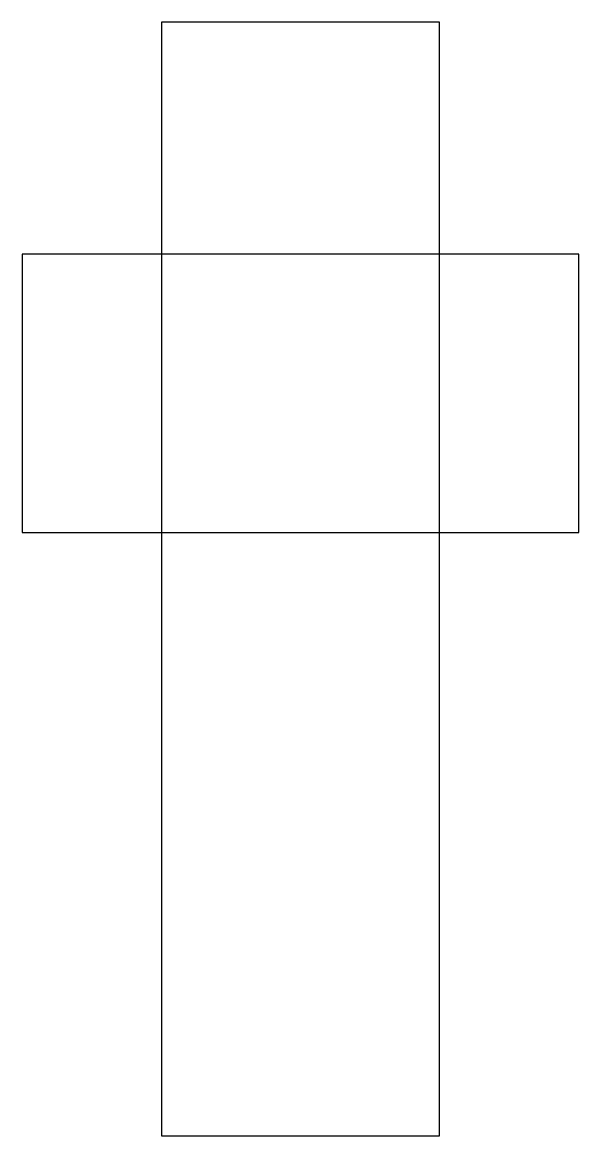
# Model space of a CAD drawing. Header units: metres. Extents: x -10 to 30, y 0 to 80.
import ezdxf

# ---------------------------------------------------------------- set-up
doc = ezdxf.new("R2010")
doc.units = ezdxf.units.M

msp = doc.modelspace()

# ---------------------------------------------------------------- linework, layer by layer
at = {"layer": 'PERFIL', "color": 1}
for points in [[(20, 0), (20, 80), (0, 80), (0, 0), (20, 0)], [(30, 43.3333), (30, 63.3333), (-10, 63.3333), (-10, 43.3333), (30, 43.3333)]]:
    msp.add_lwpolyline(points, dxfattribs=at)

doc.saveas('drawing.dxf')
